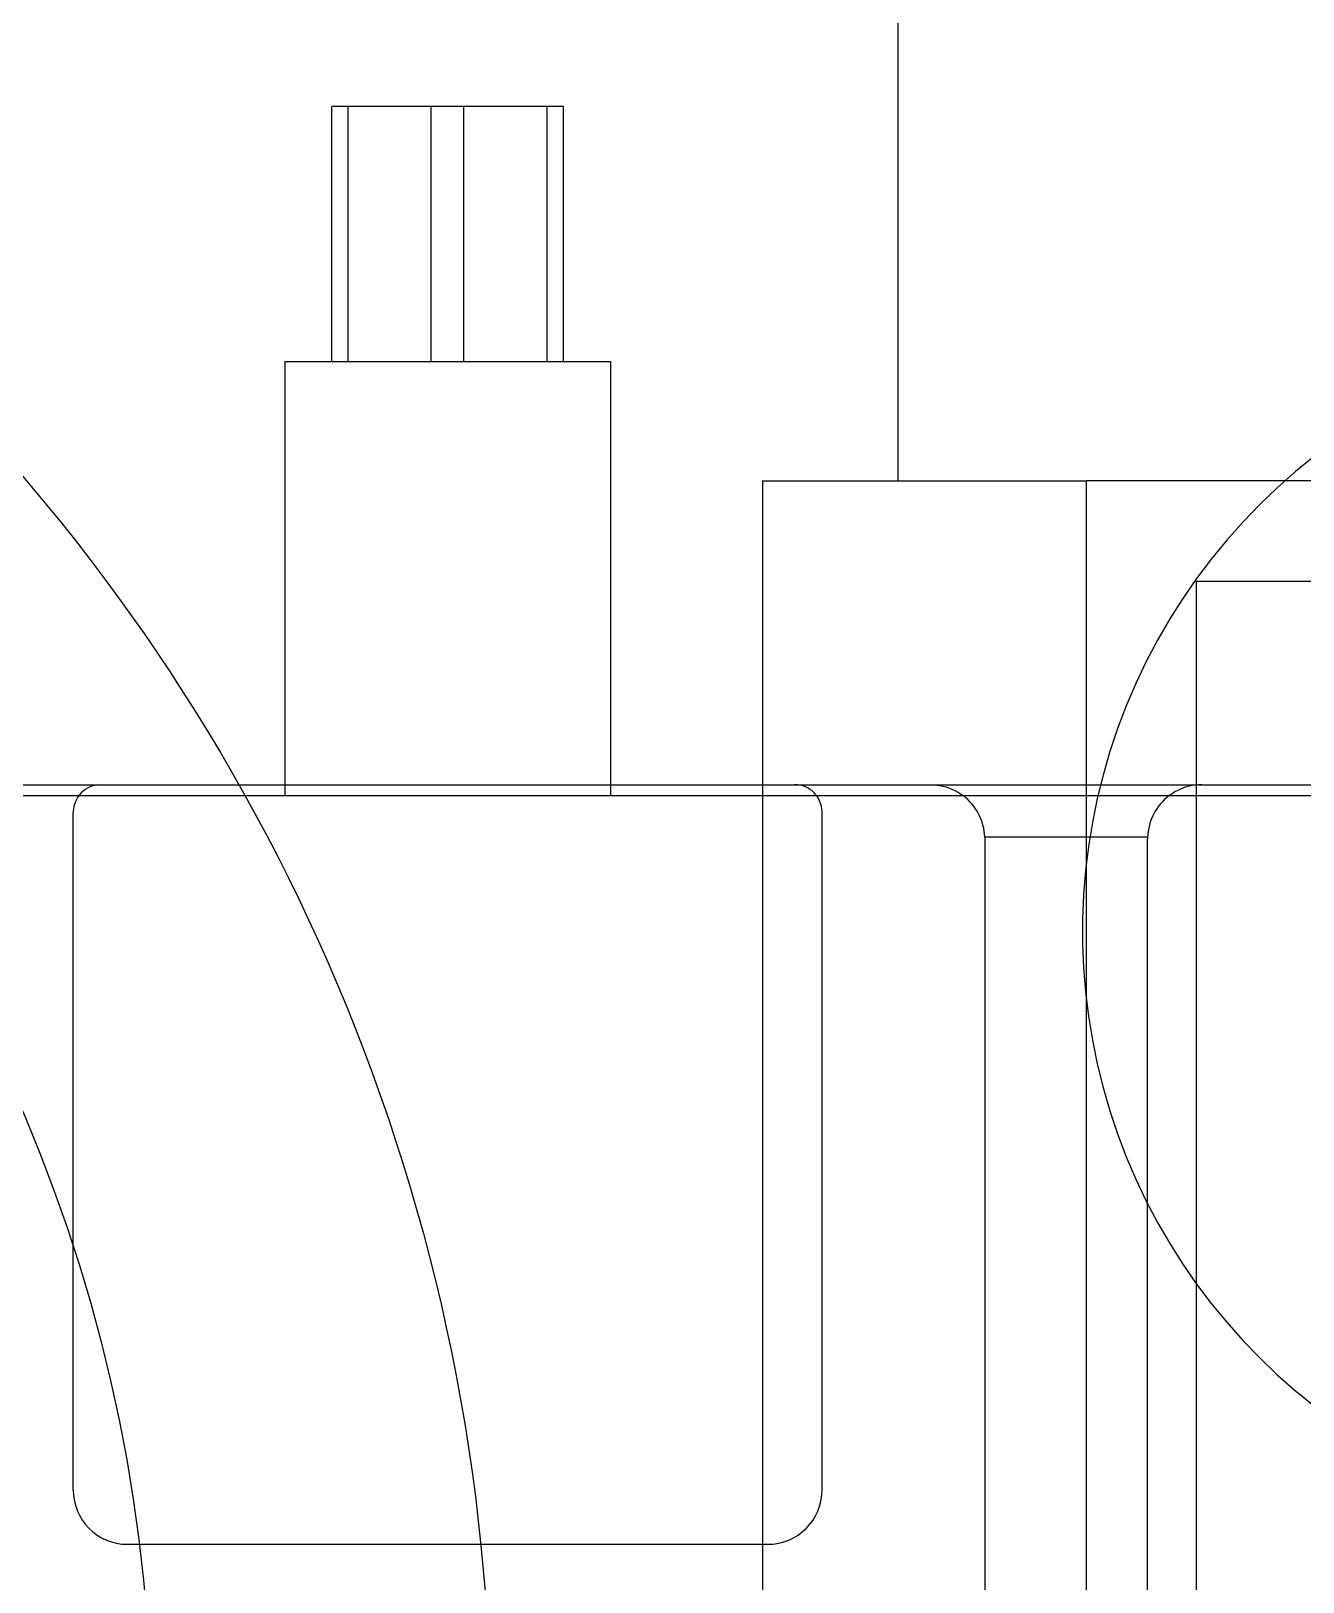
# Model space of a CAD drawing. Extents: x 0 to 226, y 0 to 271.
# Drawn here: x 82.53 to 105.97, y 55.36 to 83.94 of the extents above; entities that cross this region are included whole.
import ezdxf

# ---------------------------------------------------------------- set-up
doc = ezdxf.new("R2010")
doc.units = 0
doc.layers.add('-15N-THT. THIẾT BỊ ĐÓNG MỞ', color=40, linetype='CONTINUOUS')

# ---------------------------------------------------------------- blocks, each defined once
blk = doc.blocks.new('06 - N - SC VSD CHIẾU TRÊN ATV630D30~D45N4')
at = {"layer": '-15N-THT. THIẾT BỊ ĐÓNG MỞ'}
for p, q in [((-14.5, -171.35), (-14.5, -195.35)), ((-20.667, -188.45), (-24.933, -188.45)), ((-24.933, -193.15), (-24.933, -188.45)), ((-24.633, -193.15), (-24.633, -188.45)), ((-23.101, -193.15), (-23.101, -188.45)), ((-22.499, -193.15), (-22.499, -188.45)), ((-20.967, -193.15), (-20.967, -188.45)), ((-20.667, -193.15), (-20.667, -188.45)), ((-25.8, -193.15), (-19.8, -193.15)), ((-25.8, -193.15), (-25.8, -201.15)), ((-19.8, -193.15), (-19.8, -201.15)), ((-6.825, -194.896), (-7.172, -195.178)), ((-7.172, -195.178), (-7.509, -195.475)), ((-17, -195.35), (-17, -255.05)), ((-17, -195.35), (-11.025, -195.35)), ((-17, -195.35), (-17, -195.35)), ((-11.025, -255.05), (-11.025, -195.35)), ((11.2, -195.35), (-11.025, -195.35)), ((-7.509, -195.475), (-7.832, -195.785)), ((-7.832, -195.785), (-8.144, -196.107)), ((-8.144, -196.107), (-8.442, -196.442)), ((-8.442, -196.442), (-8.726, -196.789)), ((-8.726, -196.789), (-8.996, -197.147)), ((-8.996, -197.147), (-9.251, -197.515)), ((-9, -197.2), (-9, -197.2)), ((-9, -197.2), (88.99, -197.2)), ((-9, -222.7), (-9, -197.2)), ((-9.251, -197.515), (-9.491, -197.894)), ((-9.491, -197.894), (-9.716, -198.282)), ((-9.716, -198.282), (-9.924, -198.678)), ((-9.924, -198.678), (-10.117, -199.083)), ((-10.117, -199.083), (-10.293, -199.495)), ((-10.293, -199.495), (-10.452, -199.914)), ((-10.452, -199.914), (-10.595, -200.339)), ((-10.595, -200.339), (-10.72, -200.77)), ((-81.9, -200.95), (13.1, -200.95)), ((-29.2, -200.95), (-29.2, -200.95)), ((-16.4, -200.95), (-16.4, -200.95)), ((-13.9, -200.95), (-13.9, -200.95)), ((-13.9, -200.95), (-13.843, -200.952)), ((-13.843, -200.952), (-13.787, -200.956)), ((-13.787, -200.956), (-13.73, -200.964)), ((-13.73, -200.964), (-13.674, -200.975)), ((-10.72, -200.77), (-10.827, -201.205)), ((-9.07, -200.964), (-9.126, -200.975)), ((-9.013, -200.956), (-9.07, -200.964)), ((-8.957, -200.952), (-9.013, -200.956)), ((-8.9, -200.95), (-8.957, -200.952)), ((-8.9, -200.95), (-8.9, -200.95)), ((-83.471, -201.15), (101.088, -201.15)), ((-17, -201.15), (-17, -201.15)), ((-13.674, -200.975), (-13.619, -200.99)), ((-13.619, -200.99), (-13.563, -201.008)), ((-13.563, -201.008), (-13.509, -201.029)), ((-13.509, -201.029), (-13.455, -201.054)), ((-13.455, -201.054), (-13.402, -201.082)), ((-13.402, -201.082), (-13.351, -201.114)), ((-13.351, -201.114), (-13.3, -201.15)), ((-13.3, -201.15), (-13.3, -201.15)), ((-10.827, -201.205), (-10.917, -201.644)), ((-9.449, -201.114), (-9.5, -201.15)), ((-9.5, -201.15), (-9.5, -201.15)), ((-9.398, -201.082), (-9.449, -201.114)), ((-9.345, -201.054), (-9.398, -201.082)), ((-9.291, -201.029), (-9.345, -201.054)), ((-9.237, -201.008), (-9.291, -201.029)), ((-9.181, -200.99), (-9.237, -201.008)), ((-9.126, -200.975), (-9.181, -200.99)), ((-9, -201.15), (-9, -201.15)), ((-29.7, -213.95), (-29.7, -201.45)), ((-29.7, -201.45), (-29.7, -201.45)), ((-15.9, -201.45), (-15.9, -201.45)), ((-15.9, -213.95), (-15.9, -201.45)), ((-10.917, -201.644), (-10.989, -202.086)), ((-15.9, -201.95), (-15.9, -201.95)), ((-12.901, -201.915), (-12.9, -201.92)), ((-9.899, -201.915), (-12.901, -201.915)), ((-12.9, -201.92), (-12.9, -201.925)), ((-12.9, -201.925), (-12.9, -201.93)), ((-12.9, -201.93), (-12.9, -201.935)), ((-12.9, -201.935), (-12.9, -201.94)), ((-12.9, -201.94), (-12.9, -201.945)), ((-12.9, -201.945), (-12.9, -201.95)), ((-12.9, -201.95), (-12.9, -224.95)), ((-12.9, -201.95), (-12.9, -201.95)), ((-10.989, -202.086), (-11.043, -202.531)), ((-9.899, -201.915), (-9.9, -201.92)), ((-9.9, -201.92), (-9.9, -201.925)), ((-9.9, -201.925), (-9.9, -201.93)), ((-9.9, -201.93), (-9.9, -201.935)), ((-9.9, -201.935), (-9.9, -201.94)), ((-9.9, -201.94), (-9.9, -201.945)), ((-9.9, -201.945), (-9.9, -201.95)), ((-9.9, -224.95), (-9.9, -201.95)), ((-9.9, -201.95), (-9.9, -201.95)), ((-11.043, -202.531), (-11.08, -202.978)), ((-11.08, -202.978), (-11.098, -203.426)), ((-11.098, -203.426), (-11.098, -203.874)), ((-11.098, -203.874), (-11.08, -204.322)), ((-11.08, -204.322), (-11.043, -204.769)), ((-11.043, -204.769), (-10.989, -205.214)), ((-10.989, -205.214), (-10.917, -205.656)), ((-10.917, -205.656), (-10.827, -206.095)), ((-10.827, -206.095), (-10.72, -206.53)), ((-10.72, -206.53), (-10.595, -206.961)), ((-10.595, -206.961), (-10.452, -207.386)), ((-10.452, -207.386), (-10.293, -207.805)), ((-10.293, -207.805), (-10.117, -208.217)), ((-10.117, -208.217), (-9.924, -208.622)), ((-9.924, -208.622), (-9.716, -209.018)), ((-9.716, -209.018), (-9.491, -209.406)), ((-9.491, -209.406), (-9.251, -209.785)), ((-9.251, -209.785), (-8.996, -210.153)), ((-8.996, -210.153), (-8.726, -210.511)), ((-8.726, -210.511), (-8.442, -210.858)), ((-8.442, -210.858), (-8.144, -211.193)), ((-8.144, -211.193), (-7.832, -211.515)), ((-7.832, -211.515), (-7.509, -211.825)), ((-7.509, -211.825), (-7.172, -212.122)), ((-7.172, -212.122), (-6.825, -212.404)), ((-29.7, -213.95), (-29.7, -213.95)), ((-15.9, -213.95), (-15.9, -213.95)), ((-28.7, -214.95), (-16.9, -214.95)), ((-28.7, -214.95), (-28.7, -214.95)), ((-16.9, -214.95), (-16.9, -214.95))]:
    blk.add_line(p, q, dxfattribs=at)
for radius in [36, 29.75]:
    blk.add_circle((-58, -218.65), radius, dxfattribs=at)
for centre, radius, start, end in [((-29.2, -201.45), 0.5, 90, 180), ((-16.4, -201.45), 0.5, 359.9956, 90.0043), ((-13.9, -201.95), 1, 2, 53.1301), ((-8.9, -201.95), 1, 126.8699, 178), ((-28.7, -213.95), 1, 180, 270), ((-16.9, -213.95), 1, 270, 0)]:
    blk.add_arc(centre, radius, start, end, dxfattribs=at)

msp = doc.modelspace()

# ---------------------------------------------------------------- block references
msp.add_blockref('06 - N - SC VSD CHIẾU TRÊN ATV630D30~D45N4', (113.005, 271))

doc.saveas('drawing.dxf')
